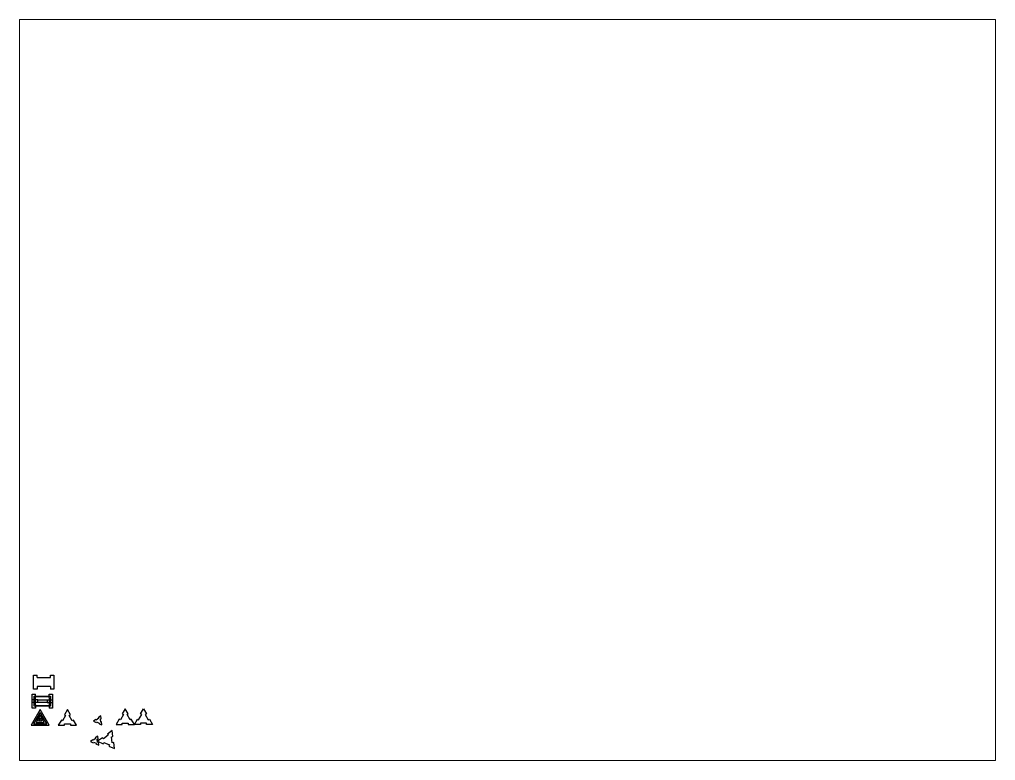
# Paper-space layout 'Layout1' of a CAD drawing. Header units: metres. Extents: x 26 to 231, y 20 to 176.
# The model-space entities are those that its viewports show. They can reach past a viewport. Long polylines and large blocks are cut down to what shows.
import ezdxf

# ---------------------------------------------------------------- set-up
doc = ezdxf.new("R2010")
doc.units = ezdxf.units.M

msp = doc.modelspace()

# ---------------------------------------------------------------- linework, layer by layer
for points in [[(4.98, 18.26), (3.5, 18.26), (3.5, 24.32), (4.98, 24.32)], [(4.98, 23.28), (4.98, 24.32)], [(4.98, 23.28), (10.83, 23.28)], [(10.83, 24.32), (12.31, 24.32), (12.31, 18.26), (10.83, 18.26)], [(10.83, 23.28), (10.83, 24.32)], [(10.83, 19.3), (4.98, 19.3)], [(4.98, 19.3), (4.98, 18.26)], [(10.83, 19.3), (10.83, 18.26)], [(4.37, 9.94), (2.89, 9.94), (2.89, 16), (4.37, 16)], [(5.27, 13.62), (2.89, 13.62)], [(4.37, 14.52), (4.37, 16)], [(4.37, 14.96), (10.22, 14.96)], [(4.37, 11.42), (4.37, 14.52)], [(9.32, 13.62), (11.7, 13.62)], [(10.22, 16), (11.7, 16), (11.7, 9.94), (10.22, 9.94)], [(10.22, 14.52), (10.22, 16)], [(10.22, 14.52), (10.22, 11.42)], [(5.27, 12.32), (2.89, 12.32)], [(4.37, 11.42), (4.37, 9.94)], [(10.22, 10.98), (4.37, 10.98)], [(9.32, 12.32), (11.7, 12.32)], [(10.22, 11.42), (10.22, 9.94)]]:
    msp.add_lwpolyline(points)
for points in [[(3.79, 15.1), (10.8, 15.1), (10.8, 10.84), (3.79, 10.84)], [(5.27, 13.62), (9.32, 13.62), (9.32, 12.32), (5.27, 12.32)], [(2.34, 2.46), (10.3, 2.46), (6.32, 9.35)], [(18.99, 6.74), (19.54, 7.05), (18.21, 9.35), (16.88, 7.05), (17.43, 6.74), (16.1, 4.44), (15.56, 4.76), (14.23, 2.46), (16.88, 2.46), (16.88, 3.09), (19.54, 3.09), (19.54, 2.46), (22.19, 2.46), (20.86, 4.76), (20.32, 4.44)], [(44.18, 7.09), (44.73, 7.41), (43.4, 9.7), (42.08, 7.41), (42.62, 7.09), (41.29, 4.79), (40.75, 5.11), (39.42, 2.81), (42.08, 2.81), (42.08, 3.44), (44.73, 3.44), (44.73, 2.81), (47.38, 2.81), (46.06, 5.11), (45.51, 4.79)], [(50.58, 7.09), (50.04, 7.41), (51.36, 9.7), (52.69, 7.41), (52.14, 7.09), (53.47, 4.79), (54.02, 5.11), (55.34, 2.81), (52.69, 2.81), (52.69, 3.44), (50.04, 3.44), (50.04, 2.81), (47.38, 2.81), (48.71, 5.11), (49.25, 4.79)], [(3.44, 3.09), (9.21, 3.09), (6.32, 8.09)], [(4.53, 3.72), (8.12, 3.72), (6.32, 6.83)], [(5.62, 4.35), (7.03, 4.35), (6.32, 5.57)], [(32.58, 5.2), (32.9, 5.24), (32.75, 6.55), (31.68, 5.77), (31.87, 5.51), (30.8, 4.72), (30.61, 4.98), (29.55, 4.19), (30.76, 3.66), (30.89, 3.95), (32.1, 3.42), (31.98, 3.13), (33.19, 2.6), (33.05, 3.92), (32.73, 3.88)], [(37.44, -2.5), (38.07, -2.43), (37.77, 0.2), (35.64, -1.37), (36.01, -1.88), (33.88, -3.46), (33.5, -2.95), (31.37, -4.52), (33.8, -5.58), (34.05, -5.01), (36.48, -6.07), (36.23, -6.65), (38.66, -7.71), (38.37, -5.07), (37.74, -5.14)], [(31.24, -3.6), (31.56, -3.57), (31.41, -2.25), (30.34, -3.04), (30.53, -3.29), (29.46, -4.08), (29.27, -3.82), (28.21, -4.61), (29.42, -5.14), (29.55, -4.85), (30.76, -5.38), (30.64, -5.67), (31.85, -6.2), (31.7, -4.88), (31.39, -4.92)]]:
    msp.add_lwpolyline(points, close=True)

psp = doc.layouts.get("Layout1")

# ---------------------------------------------------------------- viewports
at = {"layer": '0'}
psp.add_viewport(center=(128.5, 97.5), size=(205.6, 156), view_center_point=(210, 148.5), view_height=322.7195, dxfattribs=at)

doc.saveas('drawing.dxf')
